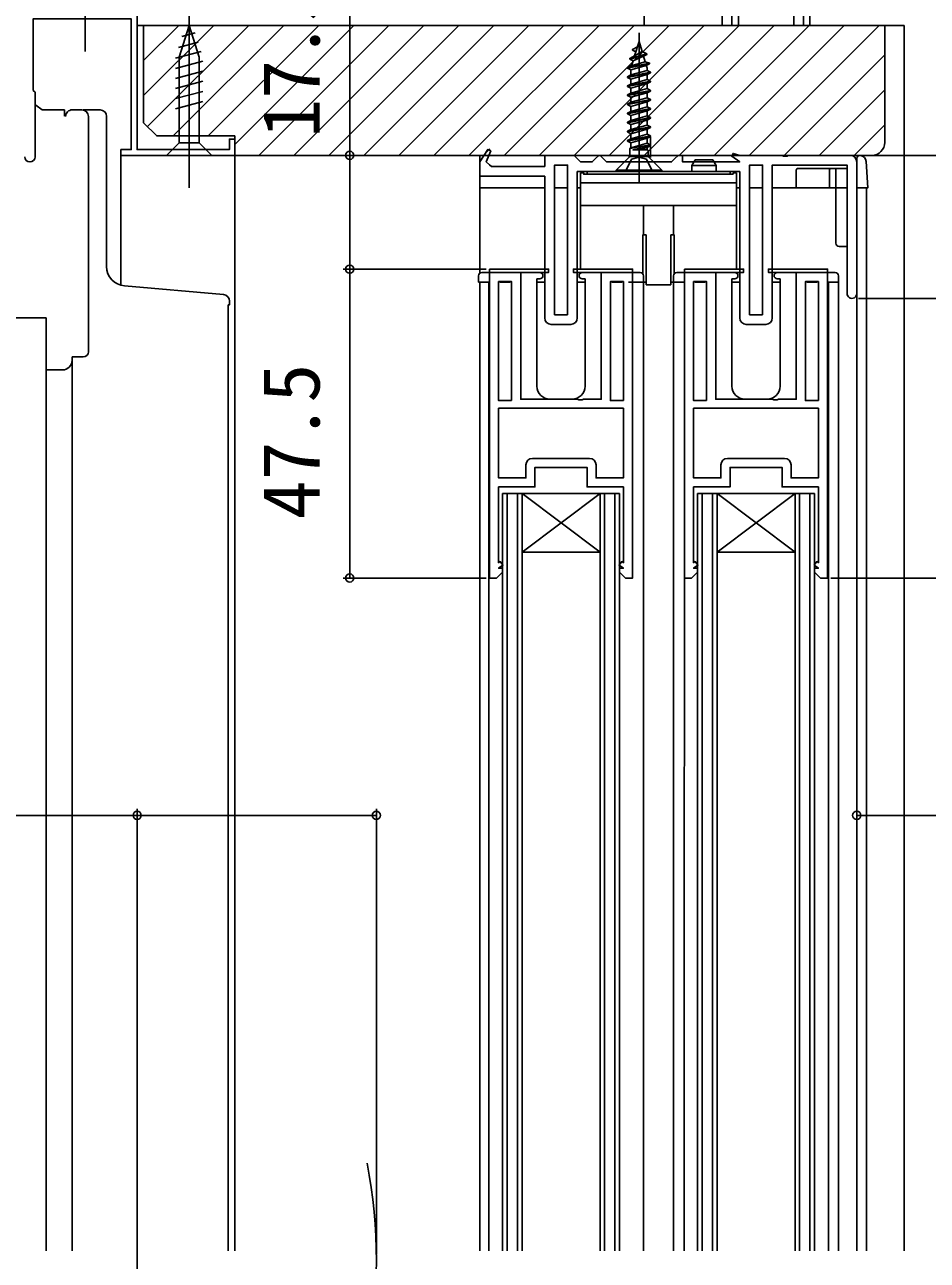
# Model space of a CAD drawing. Units: millimetres, scale not verified. Extents: x -525 to 525, y -780 to 776.
# Drawn here: x -435.3 to -296.5, y 180.2 to 370.2 of the extents above; entities that cross this region are included whole.
import ezdxf
from ezdxf.enums import TextEntityAlignment as Align

# ---------------------------------------------------------------- set-up
doc = ezdxf.new("R2010")
doc.units = ezdxf.units.MM
doc.header["$LTSCALE"] = 4
for name, color, linetype in [('0-2_YKK_11', 7, 'Continuous'), ('0-3_YKK_11E', 7, 'Continuous'), ('0-4_YKK_12', 2, 'Continuous'), ('0-5_YKK_13', 4, 'Continuous'), ('0-7_YKK_D', 6, 'Continuous'), ('0-9_YSS_K', 3, 'Continuous'), ('0-A_YSS_KE', 3, 'Continuous')]:
    doc.layers.add(name, color=color, linetype=linetype)
doc.styles.add('ＭＳ ゴシック', font='')
doc.styles.get('ＭＳ ゴシック').set_extended_font_data('MS Gothic')

msp = doc.modelspace()

# ---------------------------------------------------------------- linework, layer by layer
at = {"layer": '0-2_YKK_11'}
for p, q in [((-364.425, 350.431), (-363.769, 351.087)), ((-307.3, 328.85), (-307.3, 349.1)), ((-350.3, 325.1), (-350.3, 347.6)), ((-354.3, 324.1), (-351.3, 324.1)), ((-324.3, 324.1), (-321.3, 324.1)), ((-348.401, 303.5), (-357.201, 303.5)), ((-318.401, 303.5), (-327.201, 303.5))]:
    msp.add_line(p, q, dxfattribs=at)
for points in [[(-434, 360.1), (-434, 371.1), (-418.9, 371.1), (-418.9, 351), (-420.5, 351), (-420.5, 350.1), (-403, 350.1), (-403, 352.6), (-403.8, 352.6), (-403.8, 351), (-418, 351), (-418, 379.1), (-420, 379.1), (-420, 378.4), (-418.8, 378.4), (-418.8, 372), (-431.576, 372)], [(-433.7, 349.9), (-433.7, 359.8), (-434, 360.1)], [(-308.3, 350.1), (-317.842, 350.1), (-318.025, 349.98), (-318.575, 349.98), (-318.758, 350.1), (-325.3, 350.1), (-326.318, 350.401), (-326.527, 349.969), (-325.3, 349.1), (-334.1, 349.1), (-334.1, 350.1), (-334.8, 350.1), (-335.3, 349.6), (-335.8, 349.1), (-345.8, 349.1), (-346.3, 349.6), (-346.8, 350.1), (-347, 350.1), (-347.5, 349.6), (-348, 349.1), (-349.8, 349.1), (-350.3, 349.6), (-350.8, 350.1), (-355.3, 350.1), (-355.3, 348.4), (-363.5, 348.4), (-363.798, 348.663), (-364.294, 349.1), (-364.3, 349.1), (-363.61, 350.777), (-364.046, 351.007), (-365.3, 349.1), (-365.3, 346.9), (-355.3, 346.9), (-355.3, 325.1)], [(-320.3, 325.1), (-320.3, 348.6), (-308.8, 348.6), (-308.8, 328.85)], [(-350.3, 347.6), (-325.3, 347.6), (-325.3, 325.1)], [(-362.401, 311.2), (-343.201, 311.2), (-343.201, 300.5), (-347.401, 300.5), (-347.401, 302.5)], [(-358.201, 302.5), (-358.201, 300.5), (-362.401, 300.5), (-362.401, 311.2)], [(-332.401, 311.2), (-313.201, 311.2), (-313.201, 300.5), (-317.401, 300.5), (-317.401, 302.5)], [(-328.201, 302.5), (-328.201, 300.5), (-332.401, 300.5), (-332.401, 311.2)]]:
    msp.add_lwpolyline(points, dxfattribs=at)
for points in [[(-351.8, 325.6), (-351.8, 348.6), (-353.8, 348.6), (-353.8, 325.6)], [(-321.8, 325.6), (-321.8, 348.6), (-323.8, 348.6), (-323.8, 325.6)], [(-363.801, 332.6), (-363.801, 285.1), (-362.701, 285.1), (-361.801, 286), (-361.801, 286.6), (-362.401, 286.6), (-361.748, 287.065), (-362.154, 287.635), (-362.401, 287.459), (-362.401, 299.1), (-356.801, 299.1), (-356.801, 302.1), (-348.801, 302.1), (-348.801, 299.1), (-343.201, 299.1), (-343.201, 287.459), (-343.448, 287.635), (-343.854, 287.065), (-343.201, 286.6), (-343.801, 286.6), (-343.801, 286), (-342.901, 285.1), (-341.801, 285.1), (-341.801, 332.6), (-342.801, 332.6), (-350.901, 332.6), (-350.901, 332.1), (-346.601, 332.1), (-346.601, 312.6), (-349.342, 312.6), (-349.526, 312.48), (-350.076, 312.48), (-350.259, 312.6), (-359.001, 312.6), (-359.001, 332.1), (-354.701, 332.1), (-354.701, 332.6), (-362.801, 332.6)], [(-333.801, 332.6), (-333.801, 285.1), (-332.701, 285.1), (-331.801, 286), (-331.801, 286.6), (-332.401, 286.6), (-331.748, 287.065), (-332.154, 287.635), (-332.401, 287.459), (-332.401, 299.1), (-326.801, 299.1), (-326.801, 302.1), (-318.801, 302.1), (-318.801, 299.1), (-313.201, 299.1), (-313.201, 287.459), (-313.448, 287.635), (-313.854, 287.065), (-313.201, 286.6), (-313.801, 286.6), (-313.801, 286), (-312.901, 285.1), (-311.801, 285.1), (-311.801, 332.6), (-312.801, 332.6), (-320.901, 332.6), (-320.901, 332.1), (-316.601, 332.1), (-316.601, 312.6), (-319.342, 312.6), (-319.526, 312.48), (-320.076, 312.48), (-320.259, 312.6), (-329.001, 312.6), (-329.001, 332.1), (-324.701, 332.1), (-324.701, 332.6), (-332.801, 332.6)], [(-360.401, 312.4), (-360.401, 330.7), (-362.401, 330.7), (-362.401, 312.4)], [(-343.201, 312.4), (-343.201, 330.7), (-345.201, 330.7), (-345.201, 312.4)], [(-330.401, 312.4), (-330.401, 330.7), (-332.401, 330.7), (-332.401, 312.4)], [(-313.201, 312.4), (-313.201, 330.7), (-315.201, 330.7), (-315.201, 312.4)]]:
    msp.add_lwpolyline(points, close=True, dxfattribs=at)
for centre, radius, start, end in [((-434.5, 349.9), 0.8, 180.00002, 0), ((-308.3, 349.1), 1, 0.00001, 89.99999), ((-308.05, 328.85), 0.75, 179.99999, 0.00001), ((-354.3, 325.1), 1, 180.00001, 269.99999), ((-351.3, 325.1), 1, 270.00001, 359.99999), ((-324.3, 325.1), 1, 180.00001, 269.99999), ((-321.3, 325.1), 1, 270.00001, 359.99999), ((-357.201, 302.5), 1, 90.00001, 179.99999), ((-348.401, 302.5), 1, 0.00001, 89.99999), ((-327.201, 302.5), 1, 90.00001, 179.99999), ((-318.401, 302.5), 1, 0.00001, 89.99999)]:
    msp.add_arc(centre, radius, start, end, dxfattribs=at)
at = {"layer": '0-3_YKK_11E'}
for p, q in [((-426.5, 357.1), (-428, 357.1)), ((-425.5, 319.9), (-425.5, 356.1)), ((-428, 319.1), (-426.3, 319.1))]:
    msp.add_line(p, q, dxfattribs=at)
for centre, radius, start, end in [((-428, 356.1), 1, 89.99998, 180.00002), ((-426.5, 356.1), 1, 0, 89.99998), ((-426.3, 319.9), 0.8, 270, 0)]:
    msp.add_arc(centre, radius, start, end, dxfattribs=at)
at = {"layer": '0-4_YKK_12'}
for p, q in [((-418, 379.1), (-418, 351.4)), ((-424, 357.103), (-426.3, 357.104)), ((-420.5, 350.1), (-420.5, 330.064)), ((-403, 350.1), (-420.5, 350.1)), ((-403, 350.1), (-403, 181.6)), ((-365.3, 332.001), (-365.3, 345.1)), ((-355.3, 345.1), (-365.3, 345.1)), ((-351.8, 345.1), (-353.8, 345.1)), ((-321.8, 345.1), (-323.8, 345.1)), ((-308.8, 345.1), (-320.3, 345.1)), ((-305.8, 345.1), (-307.3, 345.1)), ((-305.8, 345.1), (-305.8, 181.6)), ((-365.3, 330.6), (-365.3, 181.6)), ((-363.9, 181.6), (-363.9, 330.6)), ((-360.601, 330.6), (-362.201, 330.6)), ((-355.299, 330.6), (-356.501, 330.6)), ((-349.1, 330.6), (-350.299, 330.6)), ((-343.401, 330.6), (-345.001, 330.6)), ((-339.7, 330.6), (-342.401, 330.6)), ((-340.1, 181.6), (-340.1, 330.6)), ((-333.801, 330.6), (-335.9, 330.6)), ((-335.501, 181.6), (-335.501, 330.6)), ((-333.86, 181.6), (-333.801, 330.6)), ((-330.601, 330.6), (-332.201, 330.6)), ((-325.3, 330.6), (-326.501, 330.6)), ((-319.101, 330.6), (-320.299, 330.6)), ((-313.401, 330.6), (-315.001, 330.6)), ((-310.101, 330.6), (-311.801, 330.6)), ((-311.674, 181.6), (-311.674, 330.6)), ((-310.101, 181.6), (-310.101, 330.6)), ((-307.3, 328.85), (-307.3, 181.6)), ((-404, 181.6), (-404, 327.103)), ((-432.001, 181.6), (-432, 325.1)), ((-428, 181.6), (-428, 318.6)), ((-361.8, 298.1), (-343.8, 298.1)), ((-361.8, 181.6), (-361.8, 298.1)), ((-361.1, 181.6), (-361.1, 298.1)), ((-359.5, 181.6), (-359.5, 298.1)), ((-346.8, 289.1), (-358.8, 298.1)), ((-358.8, 181.6), (-358.8, 298.1)), ((-346.8, 181.6), (-346.8, 298.1)), ((-346.1, 181.6), (-346.1, 298.1)), ((-344.5, 181.6), (-344.5, 298.1)), ((-343.8, 181.6), (-343.8, 298.1)), ((-331.8, 298.1), (-313.8, 298.1)), ((-331.8, 181.6), (-331.8, 298.1)), ((-331.1, 181.6), (-331.1, 298.1)), ((-329.5, 181.6), (-329.5, 298.1)), ((-316.8, 289.1), (-328.8, 298.1)), ((-328.8, 181.6), (-328.8, 298.1)), ((-316.8, 181.6), (-316.8, 298.1)), ((-316.1, 181.6), (-316.1, 298.1)), ((-314.5, 181.6), (-314.5, 298.1)), ((-313.8, 181.6), (-313.8, 298.1))]:
    msp.add_line(p, q, dxfattribs=at)
for points in [[(-437.001, 181.6), (-437, 325.1), (-432, 325.1)], [(-346.8, 289.1), (-358.8, 289.1), (-346.8, 298.1)], [(-316.8, 289.1), (-328.8, 289.1), (-316.8, 298.1)]]:
    msp.add_lwpolyline(points, dxfattribs=at)
msp.add_arc((-461.204, 180.1), 80, 349.19308, 10.80692, dxfattribs=at)
at = {"layer": '0-5_YKK_13'}
for p, q in [((-426, 366.1), (-426, 416.1)), ((-410, 345.1), (-410, 375.1)), ((-410, 370.1), (-411.55, 365.184)), ((-409.062, 368.953), (-411.112, 368.404)), ((-410, 370.1), (-408.45, 365.184)), ((-340.8, 368.947), (-340.8, 345.812)), ((-408.61, 367.521), (-411.646, 366.708)), ((-408.159, 366.089), (-412.1, 365.033)), ((-411.55, 365.184), (-411.55, 352.05)), ((-408.45, 352.05), (-408.45, 365.184)), ((-342.217, 365), (-339.597, 365.7)), ((-342.217, 364.9), (-339.597, 365.6)), ((-341.707, 364.635), (-340.107, 365.335)), ((-341.477, 365.385), (-340.337, 366.085)), ((-407.9, 364.606), (-412.1, 363.48)), ((-407.9, 363.053), (-412.1, 361.927)), ((-342.55, 363.6), (-339.169, 364.3)), ((-339.169, 364.2), (-342.55, 363.5)), ((-342.04, 363.235), (-339.679, 363.935)), ((-339.56, 363.425), (-339.56, 363.166)), ((-407.9, 361.5), (-412.1, 360.375)), ((-339.56, 362.535), (-339.56, 361.766)), ((-339.56, 361.135), (-339.56, 360.366)), ((-339.05, 362.8), (-339.05, 362.9)), ((-339.05, 361.4), (-339.05, 361.5)), ((-407.9, 359.947), (-412.1, 358.822)), ((-339.56, 359.735), (-339.56, 358.966)), ((-339.05, 360), (-339.05, 360.1)), ((-432.6, 357.1), (-433.588, 357.843)), ((-407.9, 358.394), (-412.1, 357.269)), ((-339.56, 358.335), (-339.56, 357.566)), ((-339.05, 358.6), (-339.05, 358.7)), ((-339.05, 357.2), (-339.05, 357.3)), ((-432.6, 357.1), (-429.2, 357.1)), ((-429.2, 357.1), (-429.2, 356.151)), ((-424, 357.104), (-423.7, 357.104)), ((-422.7, 333.006), (-422.7, 356.104)), ((-339.56, 356.935), (-339.56, 356.166)), ((-339.56, 355.535), (-339.56, 354.766)), ((-339.05, 355.8), (-339.05, 355.9)), ((-339.56, 354.135), (-339.56, 353.366)), ((-339.05, 354.4), (-339.05, 354.5)), ((-413.5, 350.1), (-411.55, 352.05)), ((-411.55, 352.05), (-408.45, 352.05)), ((-406.5, 350.1), (-408.45, 352.05)), ((-342.2, 351.182), (-339.086, 351.719)), ((-342.04, 352.035), (-339.56, 352.735)), ((-342.04, 351.266), (-339.56, 351.966)), ((-339.05, 353), (-339.05, 353.1)), ((-339.05, 352.894), (-339.05, 349.765)), ((-413.5, 350.1), (-406.5, 350.1)), ((-365.3, 350.1), (-365.3, 345.1)), ((-344.8, 350.1), (-365.3, 350.1)), ((-344.8, 350.1), (-344.3, 350.1)), ((-334.6, 350.1), (-344.3, 350.1)), ((-342.434, 349.716), (-344.3, 347.85)), ((-339.4, 349.95), (-342.2, 349.95)), ((-340.922, 350.95), (-339.56, 351.335)), ((-337.3, 347.85), (-339.166, 349.716)), ((-334.6, 350.1), (-334.1, 350.1)), ((-318.8, 350.1), (-334.1, 350.1)), ((-306.847, 350.1), (-317.8, 350.1)), ((-332.15, 349.4), (-332.65, 348.534)), ((-332.65, 348.534), (-332.65, 347.6)), ((-328.95, 348.534), (-332.65, 348.534)), ((-332.15, 349.4), (-329.45, 349.4)), ((-328.95, 348.534), (-329.45, 349.4)), ((-328.95, 347.6), (-328.95, 348.534)), ((-310.5, 348.1), (-316.38, 348.1)), ((-311.5, 345.1), (-311.5, 347.8)), ((-310, 348.1), (-308.8, 348.1)), ((-307.3, 349.598), (-307.3, 349.1)), ((-349.3, 347.4), (-349.8, 347.4)), ((-349.8, 345.654), (-349.8, 345.9)), ((-348.8, 347.6), (-348.8, 347.2)), ((-348.8, 347.6), (-326.8, 347.6)), ((-348.8, 347.2), (-326.8, 347.2)), ((-326.8, 347.6), (-326.8, 347.2)), ((-326.3, 347.4), (-326.3, 347.2)), ((-325.8, 347.4), (-326.3, 347.4)), ((-325.8, 345.9), (-325.8, 347.4)), ((-325.8, 345.9), (-325.8, 345.654)), ((-355.3, 345.1), (-365.3, 345.1)), ((-351.8, 345.1), (-353.8, 345.1)), ((-349.8, 345.1), (-350.3, 345.1)), ((-349.8, 342.4), (-349.8, 345.654)), ((-325.8, 342.4), (-325.8, 345.654)), ((-325.3, 345.1), (-325.8, 345.1)), ((-321.8, 345.1), (-323.8, 345.1)), ((-316.9, 345.1), (-320.3, 345.1)), ((-316.3, 345.1), (-316.6, 345.1)), ((-316.3, 345.1), (-311.5, 345.1)), ((-310.5, 345.1), (-311.5, 345.1)), ((-306.8, 345.1), (-307.3, 345.1)), ((-306.099, 345.1), (-306.8, 345.1)), ((-349.8, 342.4), (-340.1, 342.4)), ((-349.8, 342.4), (-349.8, 332.6)), ((-340.1, 342.4), (-335.5, 342.4)), ((-340.1, 337.9), (-340.1, 342.4)), ((-335.5, 342.4), (-325.8, 342.4)), ((-335.5, 342.4), (-335.5, 337.9)), ((-325.8, 342.4), (-325.8, 332.6)), ((-340.1, 337.9), (-339.7, 337.9)), ((-339.7, 337.9), (-339.7, 330.2)), ((-335.9, 337.9), (-335.5, 337.9)), ((-335.9, 330.2), (-335.9, 337.9)), ((-308.8, 336.1), (-310, 336.1)), ((-365.501, 330.6), (-365.501, 331.6)), ((-365.001, 332.1), (-364.401, 332.1)), ((-364.401, 332.1), (-363.401, 332.1)), ((-363.401, 332.1), (-356.076, 332.1)), ((-356.076, 331.1), (-356.501, 331.1)), ((-356.501, 314.6), (-356.501, 331.1)), ((-349.526, 332.1), (-342.201, 332.1)), ((-349.101, 331.1), (-349.526, 331.1)), ((-349.101, 331.1), (-349.101, 314.6)), ((-342.201, 332.1), (-341.201, 332.1)), ((-341.201, 332.1), (-340.601, 332.1)), ((-335.501, 330.6), (-335.501, 331.6)), ((-335.001, 332.1), (-334.401, 332.1)), ((-334.401, 332.1), (-333.401, 332.1)), ((-333.401, 332.1), (-326.076, 332.1)), ((-326.076, 331.1), (-326.501, 331.1)), ((-326.501, 314.6), (-326.501, 331.1)), ((-319.526, 332.1), (-312.201, 332.1)), ((-319.101, 331.1), (-319.526, 331.1)), ((-319.101, 331.1), (-319.101, 314.6)), ((-312.201, 332.1), (-311.201, 332.1)), ((-311.201, 332.1), (-310.601, 332.1)), ((-404.713, 328.684), (-419.962, 330.017)), ((-365.001, 330.6), (-365.501, 330.6)), ((-365.001, 330.6), (-364.401, 330.6)), ((-363.901, 330.6), (-364.401, 330.6)), ((-363.801, 330.6), (-363.901, 330.6)), ((-341.701, 330.6), (-341.901, 330.6)), ((-341.201, 330.6), (-341.701, 330.6)), ((-341.201, 330.6), (-340.601, 330.6)), ((-339.7, 330.2), (-335.9, 330.2)), ((-335.501, 330.6), (-333.801, 330.6)), ((-333.801, 330.6), (-334.401, 330.6)), ((-311.701, 330.6), (-311.801, 330.6)), ((-311.201, 330.6), (-311.701, 330.6)), ((-311.201, 330.6), (-310.601, 330.6)), ((-428, 318.6), (-428, 319.1)), ((-432, 317.1), (-429.5, 317.1)), ((-351.101, 312.6), (-354.501, 312.6)), ((-321.101, 312.6), (-324.501, 312.6))]:
    msp.add_line(p, q, dxfattribs=at)
for points in [[(-341.932, 363.896), (-341.707, 364.635), (-342.217, 364.9), (-342.217, 365), (-341.477, 365.385), (-340.8, 367.6), (-340.337, 366.085), (-339.597, 365.7), (-339.597, 365.6), (-340.107, 365.335), (-339.847, 364.484), (-342.04, 363.866), (-342.55, 363.6), (-342.55, 363.5), (-342.04, 363.235), (-342.04, 362.466)], [(-341.279, 366.035), (-341.789, 366.3), (-341.789, 366.4), (-341.049, 366.785)], [(-342.04, 361.066), (-342.04, 361.835), (-342.55, 362.1), (-342.55, 362.2), (-342.04, 362.466), (-339.56, 363.166), (-339.05, 362.9), (-342.55, 362.2)], [(-339.595, 363.659), (-339.679, 363.935), (-339.169, 364.2), (-339.169, 364.3), (-339.847, 364.484)], [(-342.55, 362.1), (-339.05, 362.8), (-339.56, 362.535), (-342.04, 361.835)], [(-342.04, 359.666), (-342.04, 360.435), (-342.55, 360.7), (-342.55, 360.8), (-342.04, 361.066), (-339.56, 361.766), (-339.05, 361.5), (-342.55, 360.8)], [(-342.55, 360.7), (-339.05, 361.4), (-339.56, 361.135), (-342.04, 360.435)], [(-342.04, 358.266), (-342.04, 359.035), (-342.55, 359.3), (-342.55, 359.4), (-342.04, 359.666), (-339.56, 360.366), (-339.05, 360.1), (-342.55, 359.4)], [(-342.55, 359.3), (-339.05, 360), (-339.56, 359.735), (-342.04, 359.035)], [(-342.04, 356.866), (-342.04, 357.635), (-342.55, 357.9), (-342.55, 358), (-342.04, 358.266), (-339.56, 358.966), (-339.05, 358.7), (-342.55, 358)], [(-342.55, 357.9), (-339.05, 358.6), (-339.56, 358.335), (-342.04, 357.635)], [(-342.04, 355.466), (-342.04, 356.235), (-342.55, 356.5), (-342.55, 356.6), (-342.04, 356.866), (-339.56, 357.566), (-339.05, 357.3), (-342.55, 356.6)], [(-342.55, 356.5), (-339.05, 357.2), (-339.56, 356.935), (-342.04, 356.235)], [(-342.04, 354.066), (-342.04, 354.835), (-342.55, 355.1), (-342.55, 355.2), (-342.04, 355.466), (-339.56, 356.166), (-339.05, 355.9), (-342.55, 355.2)], [(-342.55, 355.1), (-339.05, 355.8), (-339.56, 355.535), (-342.04, 354.835)], [(-342.04, 353.435), (-339.56, 354.135), (-339.05, 354.4), (-342.55, 353.7), (-342.55, 353.8), (-339.05, 354.5), (-339.56, 354.766), (-342.04, 354.066), (-342.55, 353.8)], [(-342.55, 353.7), (-342.04, 353.435), (-342.04, 352.666)], [(-342.2, 350.281), (-342.2, 351.182), (-342.04, 351.266), (-342.04, 352.035), (-342.55, 352.3), (-342.55, 352.4), (-342.04, 352.666), (-339.56, 353.366), (-339.05, 353.1), (-342.55, 352.4)], [(-339.155, 351.546), (-339.086, 351.719), (-339.56, 351.966), (-339.56, 352.735), (-339.05, 353), (-342.55, 352.3)], [(-338.7, 347.6), (-339.655, 349.516), (-340.8, 349.801), (-341.945, 349.516), (-342.9, 347.6)], [(-339.4, 350.281), (-339.4, 350.858), (-339.56, 350.95), (-341.74, 350.95), (-339.155, 351.546), (-339.56, 351.335), (-339.56, 350.95)], [(-316.6, 347.8), (-316.6, 345.1), (-316.9, 345.1)], [(-310.5, 336.6), (-310.5, 348.1), (-310, 348.1)], [(-305.848, 349.161), (-305.6, 345.1), (-306.099, 345.1)], [(-325.8, 345.9), (-349.8, 345.9), (-349.8, 347.4)], [(-349.3, 347.4), (-349.3, 347.2), (-326.3, 347.2)], [(-340.1, 337.9), (-340.2, 337.9), (-340.2, 331.899)], [(-335.5, 337.9), (-335.4, 337.9), (-335.4, 331.9)], [(-340.101, 331.6), (-340.101, 330.6), (-340.601, 330.6)], [(-310.101, 331.6), (-310.101, 330.6), (-310.601, 330.6)], [(-404, 327.104), (-403.8, 327.104), (-403.8, 327.688)]]:
    msp.add_lwpolyline(points, dxfattribs=at)
msp.add_lwpolyline([(-337.3, 347.85), (-337.3, 347.6), (-344.3, 347.6), (-344.3, 347.85)], close=True, dxfattribs=at)
for centre, radius, start, end in [((-340.36, 363.425), 0.8, 359.99998, 16.99998), ((-433.625, 357.778), 0.075, 60.00024, 184.32226), ((-423.7, 356.104), 1, 0, 90), ((-343, 350.281), 0.8, 314.99999, 359.99998), ((-338.6, 350.281), 0.8, 180, 224.99999), ((-306.8, 349.598), 0.5, 84.66158, 180), ((-306.847, 349.1), 1, 84.66158, 90), ((-306.847, 349.1), 1, 3.5, 84.66158), ((-316.3, 347.8), 0.3, 90, 180), ((-311.2, 347.8), 0.3, 90, 180), ((-310, 336.6), 0.5, 180, 270), ((-419.7, 333.006), 3, 180, 265.00133), ((-365.001, 331.6), 0.5, 90, 180), ((-356.076, 331.6), 0.5, 0, 90), ((-356.076, 331.6), 0.5, 270, 0), ((-349.526, 331.6), 0.5, 90, 180), ((-349.526, 331.6), 0.5, 180, 270), ((-340.601, 331.6), 0.5, 0, 90), ((-335.001, 331.6), 0.5, 90, 180), ((-326.076, 331.6), 0.5, 0, 90), ((-326.076, 331.6), 0.5, 270, 0), ((-319.526, 331.6), 0.5, 90, 180), ((-319.526, 331.6), 0.5, 180, 270), ((-310.601, 331.6), 0.5, 0, 90), ((-404.8, 327.688), 1, 0, 85.00284), ((-429.5, 318.6), 1.5, 270, 0), ((-354.501, 314.6), 2, 180, 270), ((-351.101, 314.6), 2, 270, 0), ((-324.501, 314.6), 2, 180, 270), ((-321.101, 314.6), 2, 270, 0)]:
    msp.add_arc(centre, radius, start, end, dxfattribs=at)
at = {"layer": '0-7_YKK_D'}
for p, q in [((-307.3, 350.1), (-221.8, 350.1)), ((-307.3, 350.1), (-261.8, 350.1)), ((-364.301, 332.6), (-386.3, 332.6)), ((-364.301, 332.6), (-386.3, 332.6)), ((-385.3, 285.1), (-385.3, 332.6)), ((-307.05, 328.1), (-261.8, 328.1)), ((-307.05, 328.1), (-261.8, 328.1)), ((-364.306, 285.1), (-386.3, 285.1)), ((-311.301, 285.1), (-261.8, 285.1)), ((-418, 32.3), (-418, 249.6)), ((-381.204, 181.1), (-381.204, 249.6))]:
    msp.add_line(p, q, dxfattribs=at)
for points in [[(-385.3, 332.6), (-385.3, 350.1), (-385.3, 383.65)], [(-381.204, 248.6), (-418, 248.6), (-510.516, 248.6)], [(-307.3, 248.6), (-262.8, 248.6), (-170.284, 248.6)]]:
    msp.add_lwpolyline(points, dxfattribs=at)
for centre in [(-385.3, 350.1), (-385.3, 332.6), (-385.3, 332.6), (-385.3, 285.1), (-418, 248.6), (-381.204, 248.6), (-307.3, 248.6)]:
    msp.add_circle(centre, 0.637, dxfattribs=at)
at = {"layer": '0-9_YSS_K'}
for p, q in [((-326.5, 370.1), (-326.5, 503.942)), ((-317, 370.1), (-317, 503.942)), ((-314.5, 370.1), (-314.5, 503.942)), ((-417, 364.712), (-411.612, 370.1)), ((-417, 359.324), (-406.224, 370.1)), ((-416.418, 354.518), (-400.836, 370.1)), ((-412.448, 353.1), (-395.448, 370.1)), ((-407.059, 353.1), (-390.059, 370.1)), ((-403, 351.771), (-384.671, 370.1)), ((-399.283, 350.1), (-379.283, 370.1)), ((-393.895, 350.1), (-373.895, 370.1)), ((-388.507, 350.1), (-368.507, 370.1)), ((-383.119, 350.1), (-363.119, 370.1)), ((-377.73, 350.1), (-357.73, 370.1)), ((-372.342, 350.1), (-352.342, 370.1)), ((-366.954, 350.1), (-346.954, 370.1)), ((-361.566, 350.1), (-341.566, 370.1)), ((-356.178, 350.1), (-336.178, 370.1)), ((-350.79, 350.1), (-330.79, 370.1)), ((-345.402, 350.1), (-325.402, 370.1)), ((-340.013, 350.1), (-320.013, 370.1)), ((-334.625, 350.1), (-314.625, 370.1)), ((-329.237, 350.1), (-309.237, 370.1)), ((-323.849, 350.1), (-303.849, 370.1)), ((-303, 370.1), (-300, 370.1)), ((-300, 370.1), (-300, 181.6)), ((-318.461, 350.1), (-303, 365.561)), ((-313.073, 350.1), (-303, 360.172)), ((-307.684, 350.1), (-303, 354.784)), ((-303, 350.1), (-300, 350.1))]:
    msp.add_line(p, q, dxfattribs=at)
msp.add_lwpolyline([(-340, 370.1), (-340, 384.1), (-418, 384.1), (-418, 370.1)], close=True, dxfattribs=at)
at = {"layer": '0-A_YSS_KE'}
for p, q in [((-328, 503.942), (-328, 370.1)), ((-325.5, 370.1), (-325.5, 503.942)), ((-315.5, 503.942), (-315.5, 370.1)), ((-328, 370.1), (-315.5, 370.1))]:
    msp.add_line(p, q, dxfattribs=at)
for points in [[(-417, 370.1), (-303, 370.1), (-303, 352.1)], [(-305, 350.1), (-403, 350.1), (-403, 353.1), (-415, 353.1), (-417, 355.1), (-417, 370.1)]]:
    msp.add_lwpolyline(points, dxfattribs=at)
msp.add_arc((-305, 352.1), 2, 270.00001, 359.99999, dxfattribs=at)

# ---------------------------------------------------------------- texts
at = {"layer": '0-7_YKK_D', "style": 'ＭＳ ゴシック'}
for s, p in [('17.5', (-387.3, 352.809)), ('47.5', (-387.3, 294.123))]:
    msp.add_text(s, height=8.798, rotation=90, dxfattribs=at).set_placement(p, align=Align.BOTTOM_LEFT)

doc.saveas('drawing.dxf')
